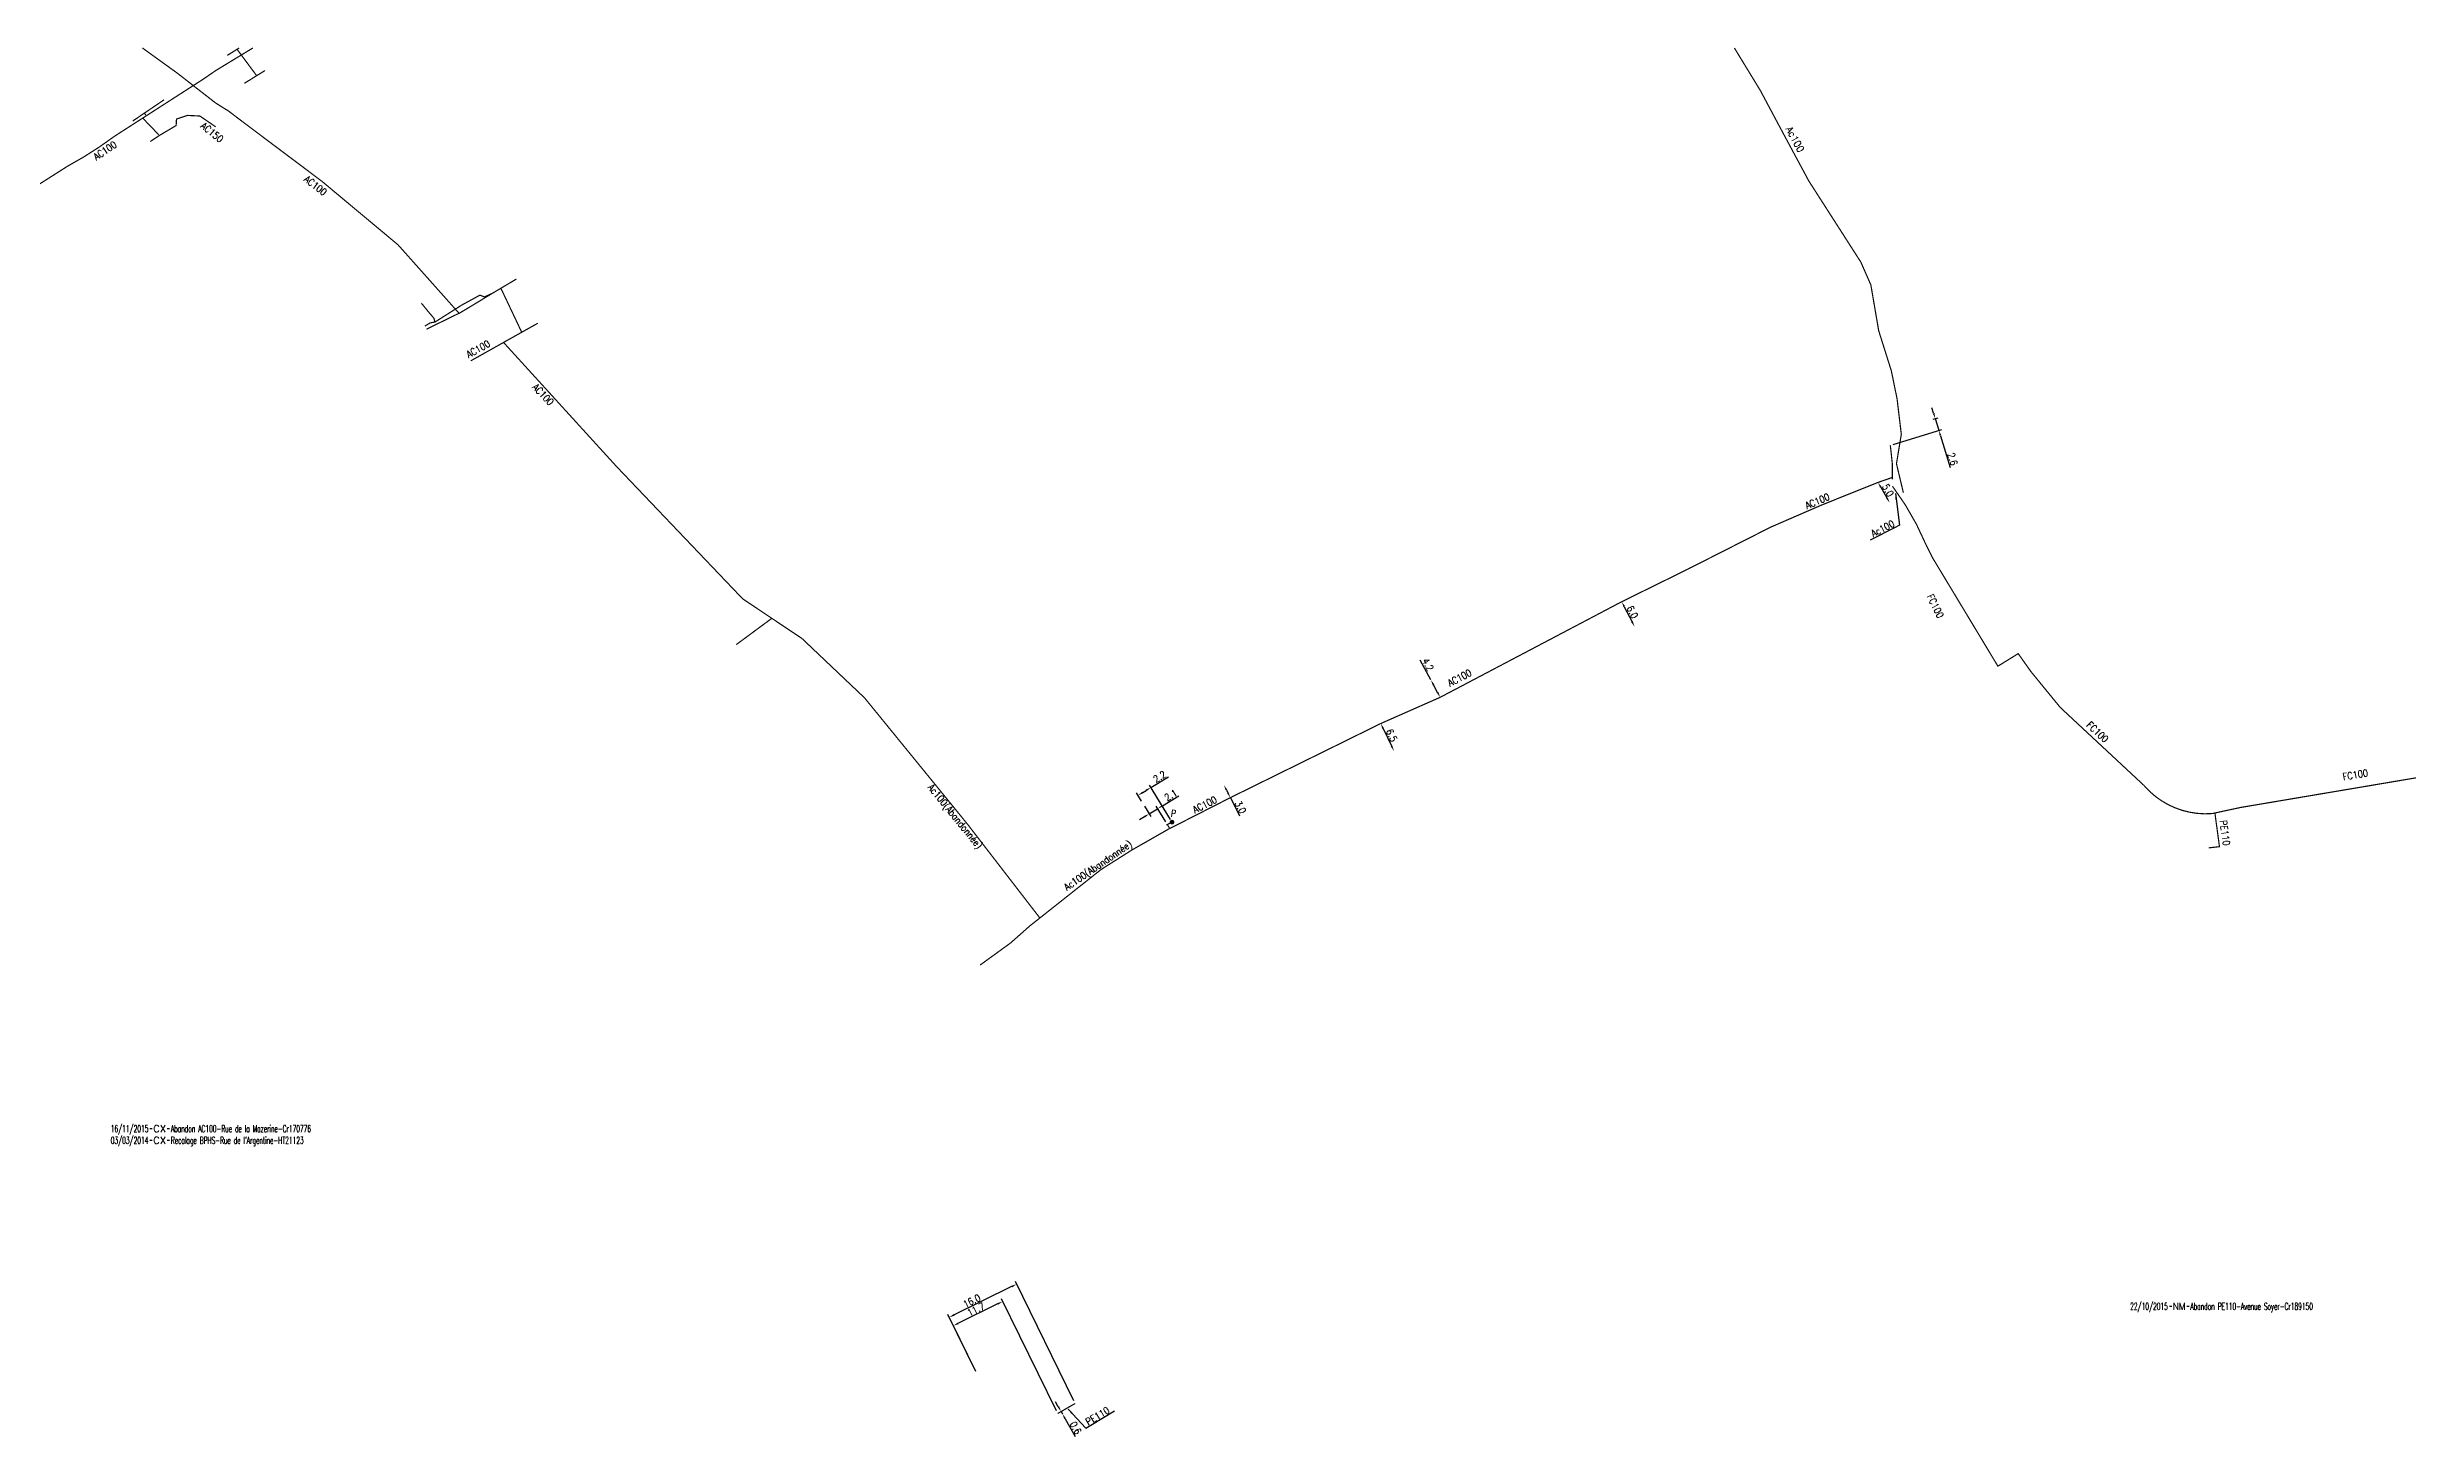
# Model space of a CAD drawing. Header units: millimetres. Extents: x 158000 to 159000, y 157417 to 158000.
# Drawn here: x 158496 to 159000, y 157704 to 158000 of the extents above; entities that cross this region are included whole.
import ezdxf
from ezdxf.enums import TextEntityAlignment as Align

# ---------------------------------------------------------------- set-up
doc = ezdxf.new("R2010")
doc.units = ezdxf.units.MM
doc.layers.get('0').update_dxf_attribs({"linetype": 'CONTINUOUS'})
doc.layers.get('DEFPOINTS').update_dxf_attribs({"linetype": 'CONTINUOUS'})
for name, color, linetype in [('L_300', 7, 'CONTINUOUS'), ('L_908', 5, 'CONTINUOUS'), ('L_910', 7, 'CONTINUOUS')]:
    doc.layers.add(name, color=color, linetype=linetype)
doc.styles.add('G_ROMANS', font='ROMANS.SHX', dxfattribs={"width": 0.75})
doc.styles.get("Standard").update_dxf_attribs({"font": 'romans.shx', "width": 0.85})
doc.linetypes.add('BP_HS', pattern='A,2,-1,["G",Standard,S=0.85,R=0,X=-0.27,Y=-0.4],-1', length=4)
doc.dimstyles.get("Standard").update_dxf_attribs({"dimtxt": 1.5, "dimasz": 1.2, "dimexe": 0.625, "dimexo": 0.625, "dimgap": 0.25, "dimtad": 1, "dimdec": 1, "dimzin": 0, "dimdsep": 46, "dimtxsty": 'Standard', "dimcen": -0.5, "dimadec": 0, "dimazin": 0, "dimtfac": 1, "dimtdec": 1, "dimtmove": 0, "dimatfit": 3, "dimfxl": 0, "dimtolj": 1, "dimtzin": 0, "dimarcsym": 0})

# ---------------------------------------------------------------- blocks, each defined once
blk = doc.blocks.new('GIS_MODF')
at = {"color": 0, "linetype": 'Continuous', "flags": 128}
for points in [[(-2.18, -0.01), (-1.68, -0.01)], [(1.52, -0.01), (2.02, -0.01)]]:
    blk.add_lwpolyline(points, dxfattribs=at)
at = {"color": 0, "linetype": 'Continuous', "width": 0.5}
blk.add_attdef('DATE', text='', height=1.5, dxfattribs=at).set_placement((-2.5, -0.8), align=Align.RIGHT)
at = {"color": 0, "linetype": 'Continuous', "width": 1.771291}
blk.add_attdef('USER', text='', height=1.5, dxfattribs=at).set_placement((-1.51, -0.8), (1.28, -0.8), align=Align.FIT)
at = {"color": 0, "linetype": 'Continuous', "width": 0.5}
blk.add_attdef('DESC', (2.29, -0.8), '', height=1.5, dxfattribs=at)
blk = doc.blocks.new('*D1')
at = {"layer": 'DEFPOINTS', "color": 0, "linetype": 'Continuous', "transparency": 16777216}
for p in [(158688.8, 157728), (158693.84, 157717.72), (158711, 157709.31)]:
    blk.add_point(p, dxfattribs=at)
at = {"layer": 'L_908', "color": 0, "linetype": 'Continuous', "lineweight": -2, "transparency": 16777216}
for p, q in [((158710.73, 157709.87), (158699.02, 157733.72)), ((158693.57, 157718.28), (158688.52, 157728.56)), ((158698.22, 157732.63), (158689.87, 157728.53))]:
    blk.add_line(p, q, dxfattribs=at)
at = {"layer": 'L_908', "color": 0, "linetype": 'Continuous', "transparency": 16777216}
for points in [[(158698.13, 157732.81), (158698.31, 157732.45), (158699.3, 157733.16)], [(158689.79, 157728.71), (158689.96, 157728.35), (158688.8, 157728)]]:
    blk.add_solid(points, dxfattribs=at)
at = {"layer": 'L_908', "color": 0, "linetype": 'Continuous', "transparency": 16777216, "insert": (158693.61, 157731.48), "char_height": 1.5, "attachment_point": 5, "rotation": 26.1459}
blk.add_mtext('\\A1;11.7', dxfattribs=at)
blk = doc.blocks.new('*D2')
at = {"layer": 'DEFPOINTS', "color": 0, "linetype": 'Continuous', "transparency": 16777216}
for p in [(158687.92, 157729.8), (158693.84, 157717.72), (158714.74, 157711.46)]:
    blk.add_point(p, dxfattribs=at)
at = {"layer": 'L_908', "color": 0, "linetype": 'Continuous', "lineweight": -2, "transparency": 16777216}
for p, q in [((158701.2, 157736.32), (158688.99, 157730.32)), ((158714.46, 157712.02), (158702, 157737.41)), ((158693.57, 157718.28), (158687.64, 157730.36))]:
    blk.add_line(p, q, dxfattribs=at)
at = {"layer": 'L_908', "color": 0, "linetype": 'Continuous', "transparency": 16777216}
for points in [[(158701.11, 157736.5), (158701.29, 157736.14), (158702.28, 157736.85)], [(158688.9, 157730.5), (158689.08, 157730.14), (158687.92, 157729.8)]]:
    blk.add_solid(points, dxfattribs=at)
at = {"layer": 'L_908', "color": 0, "linetype": 'Continuous', "transparency": 16777216, "insert": (158692.73, 157733.27), "char_height": 1.5, "attachment_point": 5, "rotation": 26.1459}
blk.add_mtext('\\A1;16.0', dxfattribs=at)
blk = doc.blocks.new('*D3')
at = {"layer": 'DEFPOINTS', "color": 0, "linetype": 'Continuous', "transparency": 16777216}
for p in [(158711.73, 157709.73), (158712, 157709.25), (158712, 157709.25)]:
    blk.add_point(p, dxfattribs=at)
at = {"layer": 'L_908', "color": 0, "linetype": 'Continuous', "lineweight": -2, "transparency": 16777216}
for p, q in [((158711.14, 157710.77), (158710.55, 157711.82)), ((158711.73, 157709.73), (158712, 157709.25)), ((158712.59, 157708.2), (158714.73, 157704.39))]:
    blk.add_line(p, q, dxfattribs=at)
at = {"layer": 'L_908', "color": 0, "linetype": 'Continuous', "transparency": 16777216}
for points in [[(158711.31, 157710.87), (158710.97, 157710.68), (158711.73, 157709.73)], [(158712.76, 157708.3), (158712.41, 157708.11), (158712, 157709.25)]]:
    blk.add_solid(points, dxfattribs=at)
at = {"layer": 'L_908', "color": 0, "linetype": 'Continuous', "transparency": 16777216, "insert": (158714.82, 157706.26), "char_height": 1.5, "attachment_point": 5, "rotation": 299.336}
blk.add_mtext('\\A1;0.6', dxfattribs=at)
blk = doc.blocks.new('*D4')
at = {"layer": 'DEFPOINTS', "color": 0, "linetype": 'Continuous', "transparency": 16777216}
for p in [(158896.64, 157920.76), (158897.72, 157921.09), (158888.15, 157915.44)]:
    blk.add_point(p, dxfattribs=at)
at = {"layer": 'L_908', "color": 0, "linetype": 'Continuous', "lineweight": -2, "transparency": 16777216}
for p, q in [((158897.37, 157922.24), (158897.01, 157923.39)), ((158897.24, 157920.95), (158898.32, 157921.28)), ((158897.72, 157921.09), (158898.48, 157918.61)), ((158888.75, 157915.62), (158899.08, 157918.79)), ((158898.83, 157917.46), (158900.92, 157910.67))]:
    blk.add_line(p, q, dxfattribs=at)
at = {"layer": 'L_908', "color": 0, "linetype": 'Continuous', "transparency": 16777216}
for points in [[(158897.56, 157922.3), (158897.17, 157922.18), (158897.72, 157921.09)], [(158899.02, 157917.52), (158898.64, 157917.4), (158898.48, 157918.61)]]:
    blk.add_solid(points, dxfattribs=at)
at = {"layer": 'L_908', "color": 0, "linetype": 'Continuous', "transparency": 16777216, "insert": (158901.41, 157912.48), "char_height": 1.5, "attachment_point": 5, "rotation": 287.0576}
blk.add_mtext('\\A1;2.6', dxfattribs=at)
blk = doc.blocks.new('L_300_12')
at = {"color": 0, "linetype": 'Continuous', "const_width": 0.497, "flags": 128}
blk.add_lwpolyline([(-0.25, 0, 1), (0.25, 0, 1)], format="xyb", close=True, dxfattribs=at)
at = {"color": 0, "linetype": 'Continuous', "style": 'G_ROMANS', "width": 0.75}
blk.add_text('P', height=1.5, dxfattribs=at).set_placement((0, 1.85), align=Align.MIDDLE)
at = {"color": 0, "linetype": 'Continuous', "style": 'G_ROMANS', "width": 0.75, "flags": 3}
for tag, p in [('DEF_LEG', (0, -5)), ('DEF_COUP', (0, -7.5)), ('DEF_TYPE', (0, -10))]:
    blk.add_attdef(tag, text='', height=1.2, dxfattribs=at).set_placement(p, align=Align.MIDDLE)
blk = doc.blocks.new('*D6')
at = {"layer": 'DEFPOINTS', "color": 0, "linetype": 'Continuous', "transparency": 16777216}
for p in [(158746.38, 157843.09), (158746.38, 157843.09), (158747.74, 157840.41)]:
    blk.add_point(p, dxfattribs=at)
at = {"layer": 'L_908', "color": 0, "linetype": 'Continuous', "lineweight": -2, "transparency": 16777216}
for p, q in [((158746.92, 157842.02), (158747.19, 157841.48)), ((158747.74, 157840.41), (158749.71, 157836.51))]:
    blk.add_line(p, q, dxfattribs=at)
at = {"layer": 'L_908', "color": 0, "linetype": 'Continuous', "transparency": 16777216}
for points in [[(158747.1, 157842.11), (158746.74, 157841.93), (158746.38, 157843.09)], [(158747.37, 157841.57), (158747.02, 157841.39), (158747.74, 157840.41)]]:
    blk.add_solid(points, dxfattribs=at)
at = {"layer": 'L_908', "color": 0, "linetype": 'Continuous', "transparency": 16777216, "insert": (158749.88, 157838.38), "char_height": 1.5, "attachment_point": 5, "rotation": 296.8067}
blk.add_mtext('\\A1;3.0', dxfattribs=at)
blk = doc.blocks.new('*D7')
at = {"layer": 'DEFPOINTS', "color": 0, "linetype": 'Continuous', "transparency": 16777216}
for p in [(158885.54, 157907.52), (158888.02, 157903.18), (158888.02, 157903.18)]:
    blk.add_point(p, dxfattribs=at)
at = {"layer": 'L_908', "color": 0, "linetype": 'Continuous', "lineweight": -2, "transparency": 16777216}
blk.add_line((158886.13, 157906.48), (158887.42, 157904.22), dxfattribs=at)
at = {"layer": 'L_908', "color": 0, "linetype": 'Continuous', "transparency": 16777216}
for points in [[(158886.31, 157906.58), (158885.96, 157906.38), (158885.54, 157907.52)], [(158887.59, 157904.32), (158887.25, 157904.12), (158888.02, 157903.18)]]:
    blk.add_solid(points, dxfattribs=at)
at = {"layer": 'L_908', "color": 0, "linetype": 'Continuous', "transparency": 16777216, "insert": (158887.65, 157905.84), "char_height": 1.5, "attachment_point": 5, "rotation": 299.671}
blk.add_mtext('\\A1;5.0', dxfattribs=at)
blk = doc.blocks.new('*D8')
at = {"layer": 'DEFPOINTS', "color": 0, "linetype": 'Continuous', "transparency": 16777216}
for p in [(158831.01, 157882.12), (158833.76, 157876.79), (158833.76, 157876.79)]:
    blk.add_point(p, dxfattribs=at)
at = {"layer": 'L_908', "color": 0, "linetype": 'Continuous', "lineweight": -2, "transparency": 16777216}
blk.add_line((158831.56, 157881.05), (158833.21, 157877.85), dxfattribs=at)
at = {"layer": 'L_908', "color": 0, "linetype": 'Continuous', "transparency": 16777216}
for points in [[(158831.74, 157881.15), (158831.38, 157880.96), (158831.01, 157882.12)], [(158833.38, 157877.95), (158833.03, 157877.76), (158833.76, 157876.79)]]:
    blk.add_solid(points, dxfattribs=at)
at = {"layer": 'L_908', "color": 0, "linetype": 'Continuous', "transparency": 16777216, "insert": (158833.27, 157879.91), "char_height": 1.5, "attachment_point": 5, "rotation": 297.252}
blk.add_mtext('\\A1;6.0', dxfattribs=at)
blk = doc.blocks.new('*D9')
at = {"layer": 'DEFPOINTS', "color": 0, "linetype": 'Continuous', "transparency": 16777216}
for p in [(158779.74, 157856.19), (158782.55, 157850.33), (158782.55, 157850.33)]:
    blk.add_point(p, dxfattribs=at)
at = {"layer": 'L_908', "color": 0, "linetype": 'Continuous', "lineweight": -2, "transparency": 16777216}
blk.add_line((158780.26, 157855.11), (158782.03, 157851.41), dxfattribs=at)
at = {"layer": 'L_908', "color": 0, "linetype": 'Continuous', "transparency": 16777216}
for points in [[(158780.44, 157855.2), (158780.08, 157855.02), (158779.74, 157856.19)], [(158782.21, 157851.5), (158781.85, 157851.33), (158782.55, 157850.33)]]:
    blk.add_solid(points, dxfattribs=at)
at = {"layer": 'L_908', "color": 0, "linetype": 'Continuous', "transparency": 16777216, "insert": (158782.05, 157853.69), "char_height": 1.5, "attachment_point": 5, "rotation": 295.5671}
blk.add_mtext('\\A1;6.5', dxfattribs=at)
blk = doc.blocks.new('*D10')
at = {"layer": 'DEFPOINTS', "color": 0, "linetype": 'Continuous', "transparency": 16777216}
for p in [(158729.17, 157839.11), (158730.83, 157842.57), (158735.33, 157835.2)]:
    blk.add_point(p, dxfattribs=at)
at = {"layer": 'L_300', "color": 0, "linetype": 'Continuous', "lineweight": -2, "transparency": 16777216}
for p, q in [((158730.83, 157842.57), (158734.56, 157844.84)), ((158728.85, 157839.65), (158727.76, 157841.42)), ((158729.11, 157841.52), (158729.81, 157841.94)), ((158735, 157835.74), (158730.51, 157843.1))]:
    blk.add_line(p, q, dxfattribs=at)
at = {"layer": 'L_300', "color": 0, "linetype": 'Continuous', "transparency": 16777216}
for points in [[(158729.01, 157841.69), (158729.21, 157841.34), (158728.09, 157840.89)], [(158729.7, 157842.11), (158729.91, 157841.77), (158730.83, 157842.57)]]:
    blk.add_solid(points, dxfattribs=at)
at = {"layer": 'L_300', "color": 0, "linetype": 'Continuous', "transparency": 16777216, "insert": (158732.69, 157844.87), "char_height": 1.5, "attachment_point": 5, "rotation": 31.3932}
blk.add_mtext('\\A1;2.2', dxfattribs=at)
blk = doc.blocks.new('*D11')
at = {"layer": 'DEFPOINTS', "color": 0, "linetype": 'Continuous', "transparency": 16777216}
for p in [(158729.17, 157839.11), (158732.27, 157838.06), (158734.33, 157834.69)]:
    blk.add_point(p, dxfattribs=at)
at = {"layer": 'L_908', "color": 0, "linetype": 'Continuous', "lineweight": -2, "transparency": 16777216}
for p, q in [((158733.3, 157838.68), (158736.8, 157840.82)), ((158729.46, 157836.34), (158728.43, 157835.71)), ((158729.5, 157838.58), (158730.81, 157836.43)), ((158730.48, 157836.97), (158732.27, 157838.06)), ((158734, 157835.23), (158731.95, 157838.59))]:
    blk.add_line(p, q, dxfattribs=at)
at = {"layer": 'L_908', "color": 0, "linetype": 'Continuous', "transparency": 16777216}
for points in [[(158733.19, 157838.85), (158733.4, 157838.51), (158732.27, 157838.06)], [(158729.35, 157836.51), (158729.56, 157836.17), (158730.48, 157836.97)]]:
    blk.add_solid(points, dxfattribs=at)
at = {"layer": 'L_908', "color": 0, "linetype": 'Continuous', "transparency": 16777216, "insert": (158735.08, 157840.94), "char_height": 1.5, "attachment_point": 5, "rotation": 31.3932}
blk.add_mtext('\\A1;2.1', dxfattribs=at)
blk = doc.blocks.new('*D14')
at = {"layer": 'DEFPOINTS', "color": 0, "linetype": 'Continuous', "transparency": 16777216}
for p in [(158790.4, 157865.48), (158790.4, 157865.48), (158792.38, 157861.77)]:
    blk.add_point(p, dxfattribs=at)
at = {"layer": 'L_908', "color": 0, "linetype": 'Continuous', "lineweight": -2, "transparency": 16777216}
for p, q in [((158790.4, 157865.48), (158788.16, 157869.68)), ((158791.81, 157862.83), (158790.97, 157864.42))]:
    blk.add_line(p, q, dxfattribs=at)
at = {"layer": 'L_908', "color": 0, "linetype": 'Continuous', "transparency": 16777216}
for points in [[(158791.14, 157864.51), (158790.79, 157864.33), (158790.4, 157865.48)], [(158791.99, 157862.93), (158791.64, 157862.74), (158792.38, 157861.77)]]:
    blk.add_solid(points, dxfattribs=at)
at = {"layer": 'L_908', "color": 0, "linetype": 'Continuous', "transparency": 16777216, "insert": (158789.79, 157868.75), "char_height": 1.5, "attachment_point": 5, "rotation": 298.0637}
blk.add_mtext('\\A1;4.2', dxfattribs=at)

msp = doc.modelspace()

# ---------------------------------------------------------------- linework, layer by layer
at = {"layer": 'L_908', "linetype": 'BP_HS'}
msp.add_lwpolyline([(158256.13, 157876.63, 0.25, 0.25, 0.004105), (158289.99, 157879.86, 0.25, 0.25, 0.008774), (158308.2, 157882.35, 0.25, 0.25, 0.027151), (158339.21, 157890.66, 0.25, 0.25, 0.007298), (158369.25, 157901.81, 0.25, 0.25, -0.006279), (158382.97, 157909, 0.25, 0.25, -0.005432), (158394.98, 157914.93, 0.25, 0.25, 0.001473), (158418.06, 157927.1, 0.25, 0.25, -0.028213), (158446.54, 157942.4, 0.25, 0.25, -0.024271), (158457.8, 157948.3, 0.25, 0.25, 0.036686), (158480.45, 157961.92, 0.25, 0.25, -0.00662), (158500.39, 157974.85, 0.25, 0.25, 0.036246), (158510.38, 157981.23, 0.25, 0.25, 0), (158510.38, 157981.23, 0.25, 0.25, 0), (158510.38, 157981.23, 0.25, 0.25, 0), (158510.38, 157981.23, 0.25, 0.25, 0), (158529.19, 157993.34, 0.25, 0.25, 0), (158531.9, 157995.2, 0.25, 0.25, 0), (158539.79, 158000, 0, 0, 0)], format="xyseb", dxfattribs=at)
at = {"layer": 'L_908', "linetype": 'BP_HS', "const_width": 0.25}
for points in [[(158583.64, 157943.52), (158570.67, 157958.08), (158554.52, 157971.57), (158537.74, 157984.18), (158534.58, 157986.58), (158531.85, 157988.28), (158523.76, 157994.59), (158516.27, 158000)], [(158534.33, 157998.41), (158536.87, 158000)], [(158536.42, 157999.71), (158540.58, 157994.09)], [(158537.97, 157992.47), (158540.58, 157994.09), (158542.36, 157995.19)], [(158520.88, 157988.96), (158516.69, 157986.12), (158514.21, 157984.44)], [(158516.34, 157985.07), (158519.75, 157981.52)], [(158516.69, 157986.12), (158516.99, 157985.72)], [(158531.86, 157983.21), (158528.5, 157985.51), (158525.82, 157985.64), (158523.52, 157984.85), (158523.46, 157983.49), (158519.82, 157981.33), (158517.96, 157980.09)], [(158595.83, 157950.8), (158590.97, 157947.91), (158590.78, 157947.8), (158589.04, 157947), (158588.08, 157947.38), (158584.21, 157945.26), (158578.53, 157941.66), (158577.5, 157941.47), (158576.36, 157940.79)], [(158575.63, 157945.67), (158577.23, 157943.71), (158578.3, 157942.46), (158578.48, 157941.74)], [(158590.78, 157947.8), (158590.78, 157947.8), (158585.99, 157944.9), (158584.02, 157943.71), (158576.71, 157940.13)], [(158597.01, 157939.41), (158592.54, 157948.85)], [(158586.14, 157933.4), (158600.38, 157941.39)], [(158642.62, 157872.99), (158650.18, 157878.58)]]:
    msp.add_lwpolyline(points, dxfattribs=at)
at = {"layer": 'L_908', "linetype": 'BP_HS', "const_width": 0.25, "flags": 128}
for points in [[(158890.93, 157905.33), (158889.46, 157911.49), (158890.49, 157917.77), (158889.59, 157925.29), (158888.37, 157931.27), (158885.68, 157939.8), (158884.01, 157949.56), (158881.89, 157954.4), (158870.8, 157971.7), (158865.32, 157981.9), (158860.48, 157990.97), (158854.97, 158000)], [(158888.15, 157915.44), (158888.57, 157911.57), (158888.57, 157911.57), (158888.57, 157908.15)], [(158888.61, 157908.58), (158885.54, 157907.52), (158873.51, 157902.69), (158862.69, 157897.99), (158844.99, 157889.01), (158831.01, 157882.12), (158792.38, 157861.77), (158779.74, 157856.19), (158747.74, 157840.41), (158734.85, 157833.84), (158734.33, 157834.69)], [(158694.51, 157804.78), (158696.9, 157806.52), (158700.92, 157809.43), (158705.07, 157813.1), (158720.27, 157825.14), (158726.75, 157829.24), (158734.7, 157833.78)], [(158734.12, 157834.58), (158734.33, 157834.69), (158735.33, 157835.2)], [(158957.21, 157837.15), (158958.18, 157829.98), (158955.88, 157829.72)], [(158711, 157709.31), (158711.73, 157709.73), (158714.74, 157711.46)]]:
    msp.add_lwpolyline(points, dxfattribs=at)
at = {"layer": 'L_908', "linetype": 'BP_HS', "flags": 128}
for points in [[(158707.21, 157814.8, 0.25, 0.25, 0), (158691.82, 157834.76, 0.25, 0.25, 0), (158669.91, 157861.66, 0.25, 0.25, 0), (158656.59, 157874.3, 0.25, 0.25, 0), (158645.33, 157881.83, 0.25, 0.25, 0), (158644.7, 157882.25, 0.25, 0.25, 0), (158644, 157882.72, 0.25, 0.25, 0), (158617.12, 157910.93, 0.25, 0.25, 0), (158593.11, 157937.31, 0, 0, 0)], [(159000, 157844.63, 0.25, 0.25, 0), (158962.66, 157838.32, 0.25, 0.25, 0), (158956.67, 157837.03, 0.25, 0.25, -0.240771), (158942.11, 157843.02, 0.25, 0.25, 0), (158924.3, 157859.62, 0.25, 0.25, 0), (158918.11, 157867.19, 0.25, 0.25, 0), (158915.36, 157871.07, 0.25, 0.25, 0), (158911.04, 157868.4, 0.25, 0.25, 0), (158897.18, 157891.4, 0.25, 0.25, 0), (158895.75, 157894.25, 0.25, 0.25, 0.062234), (158888.61, 157906.7, 0, 0, 0)]]:
    msp.add_lwpolyline(points, format="xyseb", dxfattribs=at)

# ---------------------------------------------------------------- block references
at = {"layer": 'L_300', "rotation": 350.7324131178486}
msp.add_blockref('L_300_12', (158735.33, 157835.2), dxfattribs=at)
at = {"layer": 'L_910', "linetype": 'Continuous'}
ref = msp.add_blockref('GIS_MODF', (158520.05, 157767.49), dxfattribs=at)
ref.add_attrib('DATE', '03/03/2014', dxfattribs={"layer": '0', "color": 0, "linetype": 'Continuous', "height": 1.5, "width": 0.5}).set_placement((158517.55, 157766.69), align=Align.RIGHT)
ref.add_attrib('USER', 'CX', dxfattribs={"layer": '0', "color": 0, "linetype": 'Continuous', "height": 1.5, "width": 1.025485}).set_placement((158518.55, 157766.69), (158521.33, 157766.69), align=Align.FIT)
ref.add_attrib('DESC', "Recalage BPHS-Rue de l'Argentine-HT21123", (158522.34, 157766.69), dxfattribs={"layer": '0', "color": 0, "linetype": 'Continuous', "height": 1.5, "width": 0.5})
ref = msp.add_blockref('GIS_MODF', (158520.05, 157769.99), dxfattribs=at)
ref.add_attrib('DATE', '16/11/2015', dxfattribs={"layer": '0', "color": 0, "linetype": 'Continuous', "height": 1.5, "width": 0.5}).set_placement((158517.55, 157769.19), align=Align.RIGHT)
ref.add_attrib('USER', 'CX', dxfattribs={"layer": '0', "color": 0, "linetype": 'Continuous', "height": 1.5, "width": 1.025485}).set_placement((158518.55, 157769.19), (158521.33, 157769.19), align=Align.FIT)
ref.add_attrib('DESC', 'Abandon AC100-Rue de la Mazerine-Cr170776', (158522.34, 157769.19), dxfattribs={"layer": '0', "color": 0, "linetype": 'Continuous', "height": 1.5, "width": 0.5})
ref = msp.add_blockref('GIS_MODF', (158949.7, 157732.19), dxfattribs=at)
ref.add_attrib('DATE', '22/10/2015', dxfattribs={"layer": '0', "color": 0, "linetype": 'Continuous', "height": 1.5, "width": 0.5}).set_placement((158947.2, 157731.39), align=Align.RIGHT)
ref.add_attrib('USER', 'NM', dxfattribs={"layer": '0', "color": 0, "linetype": 'Continuous', "height": 1.5, "width": 0.927819}).set_placement((158948.2, 157731.39), (158950.98, 157731.39), align=Align.FIT)
ref.add_attrib('DESC', 'Abandon PE110-Avenue Soyer-Cr189150', (158951.99, 157731.39), dxfattribs={"layer": '0', "color": 0, "linetype": 'Continuous', "height": 1.5, "width": 0.5})

# ---------------------------------------------------------------- texts
at = {"layer": 'L_908', "linetype": 'Continuous', "width": 0.85}
for s, rotation, p in [('AC100', 33.7994, (158508.32, 157978.16)), ('AC150', 321.1136, (158531.1, 157982.03))]:
    msp.add_text(s, height=1.5, rotation=rotation, dxfattribs=at).set_placement(p, align=Align.MIDDLE_CENTER)
at = {"layer": 'L_908', "linetype": 'Continuous'}
for s, rotation, width, p in [('Ac100', 298.1398, 0.95, (158867.89, 157980.56)), ('FC100', 296.4199, 0.85, (158897.74, 157881.2)), ('FC100', 317.0248, 0.85, (158932.24, 157854.39)), ('FC100', 9.4183, 0.85, (158987.08, 157845.28)), ('PE110', 277.7903, 0.85, (158959.34, 157832.92))]:
    msp.add_text(s, height=1.5, rotation=rotation, dxfattribs=dict(at, width=width)).set_placement(p, align=Align.MIDDLE)
at = {"layer": 'L_908', "linetype": 'Continuous', "width": 0.85}
for s, rotation, p in [('AC100', 321.9363, (158550.52, 157971.79)), ('AC100', 29.2826, (158585.71, 157933.95)), ('AC100', 313.6165, (158599.12, 157927.68)), ('AC100', 23.1511, (158870.44, 157901.78)), ('AC100', 27.7774, (158794.47, 157864)), ('Ac100(Abandonnée)', 309.1716, (158683.25, 157842.54)), ('AC100', 26.8529, (158740.24, 157837.04)), ('Ac100(Abandonnée)', 34.4584, (158712.99, 157820.56))]:
    msp.add_text(s, height=1.5, rotation=rotation, dxfattribs=at).set_placement(p)
at = {"layer": 'L_908', "linetype": 'Continuous', "char_height": 1.5}
for s, insert, attachment_point, rotation in [('\\A1;Ac100', (158889.21, 157898.25), 9, 27.386), ('\\A1;PE110', (158717.53, 157706.75), 7, 31.0329)]:
    msp.add_mtext(s, dxfattribs=dict(at, insert=insert, attachment_point=attachment_point, rotation=rotation))

# ---------------------------------------------------------------- dimensions: what is measured, and where the dimension line sits
at = {"layer": 'L_300', "linetype": 'Continuous'}
dim = msp.add_linear_dim(base=(158730.83, 157842.57), p1=(158729.17, 157839.11), p2=(158735.33, 157835.2), angle=31.3932, text='2.2', dimstyle='Standard', override={"dimcen": 12.790501}, dxfattribs=at)
dim.commit()
dim.dimension.update_dxf_attribs({"geometry": '*D10', "text_midpoint": (158733.21, 157844.02), "dimtype": 160})
at = {"layer": 'L_908', "linetype": 'Continuous'}
for base, p1, p2, angle, override, picture, middle in [((158897.72, 157921.09), (158888.15, 157915.44), (158896.64, 157920.76), 287.0576, {"dimatfit": 0}, '*D4', (158900.45, 157912.18)), ((158888.02, 157903.18), (158885.54, 157907.52), (158888.02, 157903.18), 119.671, {"dimscale": 1, "dimcen": 12.790501}, '*D7', (158886.78, 157905.35)), ((158833.76, 157876.79), (158831.01, 157882.12), (158833.76, 157876.79), 117.252, {"dimscale": 1, "dimcen": 12.790501}, '*D8', (158832.38, 157879.45)), ((158732.27, 157838.06), (158729.17, 157839.11), (158734.33, 157834.69), 31.3932, {"dimscale": 1, "dimcen": 12.790501}, '*D11', (158735.6, 157840.09)), ((158746.38, 157843.09), (158747.74, 157840.41), (158746.38, 157843.09), 296.8067, {"dimscale": 1, "dimcen": 12.790501}, '*D6', (158748.99, 157837.93)), ((158687.92, 157729.8), (158714.74, 157711.46), (158693.84, 157717.72), 26.1459, {"dimatfit": 0}, '*D2', (158693.17, 157732.37)), ((158688.8, 157728), (158711, 157709.31), (158693.84, 157717.72), 26.1459, {"dimatfit": 0}, '*D1', (158694.05, 157730.58)), ((158711.997383, 157709.249301), (158711.727922, 157709.728769), (158711.997383, 157709.249301), 119.336022, {"dimatfit": 0}, '*D3', (158713.950107, 157705.774709))]:
    dim = msp.add_linear_dim(base=base, p1=p1, p2=p2, angle=angle, dimstyle='Standard', override=override, dxfattribs=at)
    dim.commit()
    dim.dimension.update_dxf_attribs({"geometry": picture, "text_midpoint": middle, "dimtype": 160})
for base, p1, p2, angle, picture, middle in [((158790.4, 157865.48), (158792.38, 157861.77), (158790.4, 157865.48), 298.0637, '*D14', (158788.91, 157868.28)), ((158782.55, 157850.33), (158779.74, 157856.19), (158782.55, 157850.33), 115.5671, '*D9', (158781.14, 157853.26))]:
    dim = msp.add_linear_dim(base=base, p1=p1, p2=p2, angle=angle, dimstyle='Standard', dxfattribs=at)
    dim.commit()
    dim.dimension.update_dxf_attribs({"geometry": picture, "text_midpoint": middle, "dimtype": 160})

# ---------------------------------------------------------------- leaders
at = {"layer": 'L_908', "linetype": 'Continuous', "annotation_type": 0, "has_hookline": 1}
for points, hookline_direction, text_width, horizontal_direction in [([(158889.25, 157905.15), (158890.11, 157898.43), (158889.04, 157897.88)], 1, 5.59, (0.887928, 0.459983, 0)), ([(158713.2, 157710.27), (158717.02, 157706.19), (158718.05, 157706.81)], 0, 5.65, (0.856871, 0.515531, 0))]:
    msp.add_leader(points, dimstyle='Standard', dxfattribs=dict(at, hookline_direction=hookline_direction, text_width=text_width, horizontal_direction=horizontal_direction))

doc.saveas('drawing.dxf')
